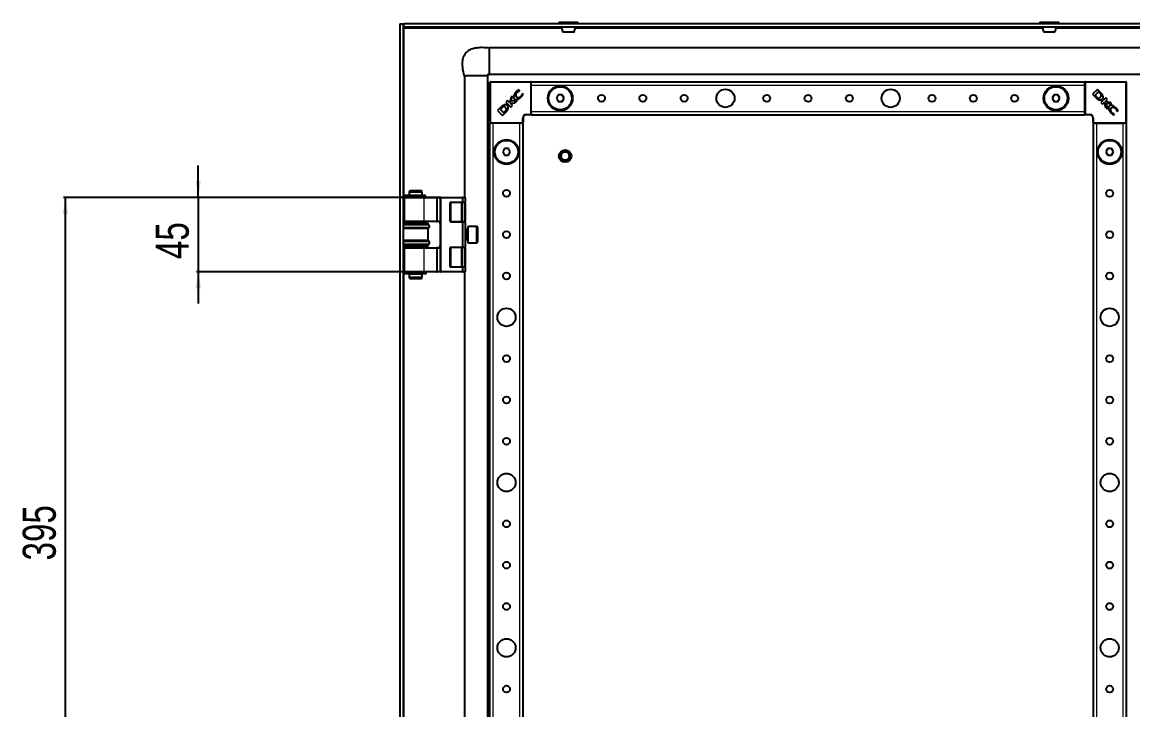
# Model space of a CAD drawing. Header units: millimetres. Extents: x -833 to 2755, y -1229 to 1219.
# Drawn here: x -833 to -161, y 139 to 555 of the extents above; entities that cross this region are included whole.
import ezdxf

# ---------------------------------------------------------------- set-up
doc = ezdxf.new("R2010")
doc.units = ezdxf.units.MM
doc.layers.add('FORMAT', color=7, linetype='Continuous')
doc.styles.add('SLDTEXTSTYLE0', font='TXT', dxfattribs={"width": 0.75})
doc.dimstyles.new('SLDDIMSTYLE0', dxfattribs={"dimtxt": 20, "dimasz": 10, "dimexe": 0, "dimexo": 0.0625, "dimgap": 5, "dimtad": 2, "dimdec": 1, "dimrnd": 1e-09, "dimzin": 12, "dimdsep": 46, "dimtxsty": 'SLDTEXTSTYLE0', "dimsah": 1, "dimcen": 0.09, "dimadec": 0, "dimazin": 3, "dimtfac": 1, "dimtofl": 0, "dimtmove": 0, "dimatfit": 3, "dimfxl": 0, "dimfrac": 2, "dimtolj": 1, "dimtzin": 12, "dimarcsym": 0})
doc.dimstyles.new('SLDDIMSTYLE1', dxfattribs={"dimtxt": 20, "dimasz": 10, "dimexe": 0, "dimexo": 0.0625, "dimgap": 5, "dimtad": 2, "dimdec": 1, "dimrnd": 1e-09, "dimzin": 12, "dimdsep": 46, "dimtxsty": 'SLDTEXTSTYLE0', "dimsah": 1, "dimcen": 0.09, "dimadec": 0, "dimazin": 3, "dimtfac": 1, "dimtmove": 0, "dimatfit": 0, "dimfxl": 0, "dimfrac": 2, "dimtolj": 1, "dimtzin": 12, "dimarcsym": 0})

# ---------------------------------------------------------------- blocks, each defined once
blk = doc.blocks.new('_D_6')
at = {"layer": 'FORMAT'}
for p, q in [((-601.47, 449.38), (-807.65, 449.38)), ((-806.65, 449.38), (-806.65, 54.38)), ((-589.86, 54.38), (-807.65, 54.38))]:
    blk.add_line(p, q, dxfattribs=at)
for points in [[(-806.65, 449.38), (-808.19, 439.38), (-805.11, 439.38)], [(-806.65, 54.38), (-805.11, 64.38), (-808.19, 64.38)]]:
    blk.add_solid(points, dxfattribs=at)
at = {"layer": 'FORMAT', "insert": (-832.43, 229.72), "char_height": 20, "attachment_point": 1, "rotation": 90, "style": 'SLDTEXTSTYLE0'}
blk.add_mtext('395', dxfattribs=at)
blk = doc.blocks.new('_D_10')
at = {"layer": 'FORMAT'}
for p, q in [((-726.16, 449.38), (-726.16, 468.61)), ((-579.47, 449.38), (-727.16, 449.38)), ((-726.16, 449.38), (-726.16, 404.38)), ((-579.47, 404.38), (-727.16, 404.38)), ((-726.16, 404.38), (-726.16, 385.15))]:
    blk.add_line(p, q, dxfattribs=at)
for points in [[(-726.16, 449.38), (-724.62, 459.38), (-727.7, 459.38)], [(-726.16, 404.38), (-727.7, 394.38), (-724.62, 394.38)]]:
    blk.add_solid(points, dxfattribs=at)
at = {"layer": 'FORMAT', "insert": (-751.94, 412.1), "char_height": 20, "attachment_point": 1, "rotation": 90, "style": 'SLDTEXTSTYLE0'}
blk.add_mtext('45', dxfattribs=at)

msp = doc.modelspace()

# ---------------------------------------------------------------- linework, layer by layer
at = {"color": 7, "linetype": 'Continuous', "lineweight": 25}
for p, q in [((-604.16, 554.38), (-604.16, -800.62)), ((-604.16, 554.38), (-602.16, 554.38)), ((-602.16, 554.38), (-602.16, -800.62)), ((-601.86, 552.38), (-601.86, 554.38)), ((-111.46, 554.38), (-601.86, 554.38)), ((-111.46, 552.38), (-601.86, 552.38)), ((-601.56, 551.78), (-601.76, 552.38)), ((-507.91, 555.13), (-507.91, 554.38)), ((-507.66, 555.38), (-496.66, 555.38)), ((-496.41, 554.38), (-496.41, 555.13)), ((-216.91, 555.13), (-216.91, 554.38)), ((-216.66, 555.38), (-208.15, 555.38)), ((-208.15, 555.38), (-205.66, 555.38)), ((-205.41, 554.38), (-205.41, 555.13)), ((-550.16, 539.88), (-550.16, 524.21)), ((-117.16, 539.88), (-550.16, 539.88)), ((-565.16, 522.88), (-565.16, 449.38)), ((-561.88, 522.88), (-564.18, 522.88)), ((-561.73, 522.88), (-561.88, 522.88)), ((-554.59, 522.88), (-561.73, 522.88)), ((-554.53, 522.88), (-554.59, 522.88)), ((-552.14, 522.88), (-554.53, 522.88)), ((-551.27, 522.88), (-552.14, 522.88)), ((-551.16, 522.88), (-551.16, -769.12)), ((-550.16, 523.88), (-125.28, 523.88)), ((-549.66, 494.68), (-549.66, 519.08)), ((-549.36, 519.38), (-524.96, 519.38)), ((-524.66, 519.08), (-524.66, 519.38)), ((-524.66, 519.38), (-189.66, 519.38)), ((-524.66, 519.08), (-524.66, 518.44)), ((-524.66, 517.38), (-524.66, 518.44)), ((-189.66, 519.08), (-189.66, 519.38)), ((-189.66, 518.44), (-189.66, 519.08)), ((-189.66, 517.38), (-189.66, 518.44)), ((-189.36, 519.38), (-164.96, 519.38)), ((-164.66, 519.08), (-164.66, 494.68)), ((-531.72, 513.84), (-532.05, 514.52)), ((-531.86, 513.7), (-531.72, 513.84)), ((-529.91, 512.27), (-530.02, 512.16)), ((-529.66, 511.76), (-529.91, 512.27)), ((-524.66, 501.38), (-524.66, 517.38)), ((-508.31, 511.38), (-509.47, 509.38)), ((-506, 511.38), (-508.31, 511.38)), ((-504.85, 509.38), (-506, 511.38)), ((-208.31, 511.38), (-209.47, 509.38)), ((-206, 511.38), (-208.31, 511.38)), ((-204.85, 509.38), (-206, 511.38)), ((-189.66, 501.38), (-189.66, 517.38)), ((-182.05, 514.73), (-185.01, 511.78)), ((-185.01, 511.78), (-183.12, 509.89)), ((-181.35, 513.21), (-183.53, 511.03)), ((-183.53, 511.03), (-182.85, 510.37)), ((-180.06, 512.74), (-182.05, 514.73)), ((-180.61, 512.49), (-181.35, 513.21)), ((-538.96, 508.04), (-540.01, 506.99)), ((-540.01, 506.99), (-537.05, 504.03)), ((-537.57, 506.65), (-538.96, 508.04)), ((-537.08, 509.92), (-537.57, 506.65)), ((-537.23, 506.33), (-534.57, 506.51)), ((-535.99, 505.09), (-537.23, 506.33)), ((-536.29, 510.71), (-537.08, 509.92)), ((-537.05, 504.03), (-535.99, 505.09)), ((-536.76, 507.62), (-536.29, 510.71)), ((-533.29, 507.79), (-536.76, 507.62)), ((-534.57, 506.51), (-533.29, 507.79)), ((-509.47, 509.38), (-508.31, 507.38)), ((-508.31, 507.38), (-506, 507.38)), ((-506, 507.38), (-504.85, 509.38)), ((-209.47, 509.38), (-208.31, 507.38)), ((-208.31, 507.38), (-206, 507.38)), ((-206, 507.38), (-204.85, 509.38)), ((-183.12, 509.89), (-183.1, 509.87)), ((-177.05, 509.73), (-180.01, 506.77)), ((-180.01, 506.77), (-178.95, 505.71)), ((-178.95, 505.71), (-177.71, 506.96)), ((-177.71, 506.96), (-177.53, 504.3)), ((-177.53, 504.3), (-176.25, 503.01)), ((-177.39, 507.29), (-176, 508.68)), ((-174.12, 506.81), (-177.39, 507.29)), ((-176, 508.68), (-177.05, 509.73)), ((-176.42, 506.48), (-173.33, 506.01)), ((-176.25, 503.01), (-176.42, 506.48)), ((-173.33, 506.01), (-174.12, 506.81)), ((-543.02, 503.98), (-545.01, 501.99)), ((-545.01, 501.99), (-542.05, 499.03)), ((-542.77, 503.43), (-543.49, 502.69)), ((-543.49, 502.69), (-541.31, 500.51)), ((-542.05, 499.03), (-540.16, 500.92)), ((-541.31, 500.51), (-540.65, 501.19)), ((-540.16, 500.92), (-540.14, 500.94)), ((-529.66, 497.38), (-529.66, 494.68)), ((-524.96, 499.38), (-527.66, 499.38)), ((-524.66, 500.33), (-524.66, 501.38)), ((-524.66, 500.33), (-524.66, 499.68)), ((-524.66, 499.38), (-524.66, 499.68)), ((-524.66, 499.38), (-189.66, 499.38)), ((-189.66, 500.33), (-189.66, 501.38)), ((-189.66, 499.68), (-189.66, 500.33)), ((-189.66, 499.38), (-189.66, 499.68)), ((-186.66, 499.38), (-189.36, 499.38)), ((-184.66, 494.68), (-184.66, 497.38)), ((-172.28, 499.38), (-171.77, 499.63)), ((-171.77, 499.63), (-171.88, 499.74)), ((-170.34, 501.58), (-170.2, 501.44)), ((-170.2, 501.44), (-169.52, 501.78)), ((-549.66, -740.62), (-549.66, 494.38)), ((-549.36, 494.38), (-549.66, 494.38)), ((-548.71, 494.38), (-549.36, 494.38)), ((-547.66, 494.38), (-548.71, 494.38)), ((-531.66, 494.38), (-547.66, 494.38)), ((-530.6, 494.38), (-531.66, 494.38)), ((-529.96, 494.38), (-530.6, 494.38)), ((-529.66, 494.38), (-529.96, 494.38)), ((-529.66, -740.62), (-529.66, 494.38)), ((-184.66, 494.38), (-184.66, -740.62)), ((-184.66, 494.38), (-184.36, 494.38)), ((-183.71, 494.38), (-184.36, 494.38)), ((-183.71, 494.38), (-182.66, 494.38)), ((-182.66, 494.38), (-166.66, 494.38)), ((-166.66, 494.38), (-165.6, 494.38)), ((-164.96, 494.38), (-165.6, 494.38)), ((-164.96, 494.38), (-164.66, 494.38)), ((-164.66, 494.38), (-164.66, -740.62)), ((-540.81, 478.88), (-541.97, 476.88)), ((-538.5, 478.88), (-540.81, 478.88)), ((-537.35, 476.88), (-538.5, 478.88)), ((-175.81, 478.88), (-176.97, 476.88)), ((-173.5, 478.88), (-175.81, 478.88)), ((-172.35, 476.88), (-173.5, 478.88)), ((-541.97, 476.88), (-540.81, 474.88)), ((-540.81, 474.88), (-538.5, 474.88)), ((-538.5, 474.88), (-537.35, 476.88)), ((-176.97, 476.88), (-175.81, 474.88)), ((-175.81, 474.88), (-173.5, 474.88)), ((-173.5, 474.88), (-172.35, 476.88)), ((-601.81, 450.58), (-601.81, 449.68)), ((-588.82, 450.58), (-601.81, 450.58)), ((-598.08, 453.63), (-598.66, 452.63)), ((-598.66, 452.63), (-598.66, 450.63)), ((-595.19, 452.63), (-598.66, 452.63)), ((-598.66, 450.63), (-595.19, 450.63)), ((-598.16, 450.63), (-598.16, 450.58)), ((-598.08, 453.63), (-595.11, 453.63)), ((-590.66, 452.63), (-595.19, 452.63)), ((-595.19, 450.63), (-590.66, 450.63)), ((-595.11, 453.63), (-591.24, 453.63)), ((-590.66, 452.63), (-591.24, 453.63)), ((-591.16, 450.58), (-591.16, 450.63)), ((-590.66, 450.63), (-590.66, 452.63)), ((-588.74, 450.58), (-588.82, 450.58)), ((-588.74, 449.68), (-588.74, 450.58)), ((-588.72, 450.58), (-588.74, 450.58)), ((-588.72, 449.68), (-588.72, 450.58)), ((-588.82, 449.68), (-601.81, 449.68)), ((-601.66, 449.18), (-601.66, 435.08)), ((-601.46, 449.38), (-589.85, 449.38)), ((-598.66, 449.63), (-598.66, 449.38)), ((-598.66, 449.63), (-595.19, 449.63)), ((-598.16, 449.68), (-598.16, 449.63)), ((-595.19, 449.63), (-590.66, 449.63)), ((-591.16, 449.63), (-591.16, 449.68)), ((-590.66, 449.38), (-590.66, 449.63)), ((-589.85, 449.38), (-581.96, 449.38)), ((-588.74, 449.68), (-588.82, 449.68)), ((-588.72, 449.68), (-588.74, 449.68)), ((-581.68, 449.38), (-581.96, 449.38)), ((-581.68, 449.38), (-579.46, 449.38)), ((-579.66, 404.58), (-579.66, 449.18)), ((-579.46, 449.38), (-566.24, 449.38)), ((-573.66, 446.08), (-573.66, 434.98)), ((-566.28, 446.38), (-573.36, 446.38)), ((-566.66, 446.08), (-566.66, 434.98)), ((-564.96, 446.38), (-566.28, 446.38)), ((-566.24, 449.38), (-564.86, 449.38)), ((-566.16, 446.68), (-566.16, 449.18)), ((-564.66, 449.18), (-564.66, 446.68)), ((-564.66, 446.08), (-564.66, 446.68)), ((-564.66, 446.08), (-564.66, 434.98)), ((-602.16, 433.88), (-587.16, 433.88)), ((-587.16, 433.28), (-602.16, 433.28)), ((-587.16, 430.48), (-602.16, 430.48)), ((-589.85, 434.88), (-601.46, 434.88)), ((-598.66, 434.88), (-598.66, 433.88)), ((-590.66, 433.88), (-590.66, 434.88)), ((-581.96, 434.88), (-589.85, 434.88)), ((-587.16, 433.28), (-587.16, 433.88)), ((-586.46, 432.6), (-587.16, 433.28)), ((-587.16, 430.48), (-586.46, 431.17)), ((-587.16, 423.28), (-587.16, 430.48)), ((-581.96, 434.88), (-581.68, 434.88)), ((-581.16, 434.88), (-581.68, 434.88)), ((-573.36, 434.68), (-566.28, 434.68)), ((-566.28, 434.68), (-564.96, 434.68)), ((-566.16, 419.38), (-566.16, 434.38)), ((-564.66, 434.38), (-564.66, 434.98)), ((-564.66, 434.38), (-564.66, 419.38)), ((-557.76, 431.88), (-563.16, 431.88)), ((-563.16, 431.88), (-563.16, 421.88)), ((-557.16, 431.28), (-557.16, 422.48)), ((-563.41, 429.88), (-564.66, 429.88)), ((-564.66, 423.88), (-563.41, 423.88)), ((-587.16, 423.28), (-602.16, 423.28)), ((-587.16, 420.48), (-602.16, 420.48)), ((-602.16, 419.88), (-587.16, 419.88)), ((-601.66, 418.68), (-601.66, 404.58)), ((-601.46, 418.88), (-589.85, 418.88)), ((-598.66, 419.88), (-598.66, 418.88)), ((-590.66, 418.88), (-590.66, 419.88)), ((-589.85, 418.88), (-581.96, 418.88)), ((-586.46, 422.6), (-587.16, 423.28)), ((-587.16, 420.48), (-586.46, 421.17)), ((-587.16, 419.88), (-587.16, 420.48)), ((-581.68, 418.88), (-581.96, 418.88)), ((-581.68, 418.88), (-581.16, 418.88)), ((-573.66, 418.78), (-573.66, 407.68)), ((-566.28, 419.08), (-573.36, 419.08)), ((-566.66, 418.78), (-566.66, 407.68)), ((-564.96, 419.08), (-566.28, 419.08)), ((-564.66, 418.78), (-564.66, 419.38)), ((-564.66, 418.78), (-564.66, 407.68)), ((-563.16, 421.88), (-557.76, 421.88)), ((-601.81, 404.08), (-601.81, 403.18)), ((-588.34, 404.08), (-601.81, 404.08)), ((-589.85, 404.38), (-601.46, 404.38)), ((-598.66, 404.38), (-598.66, 404.13)), ((-598.66, 404.13), (-595.19, 404.13)), ((-598.16, 404.13), (-598.16, 404.08)), ((-595.19, 404.13), (-590.66, 404.13)), ((-591.16, 404.08), (-591.16, 404.13)), ((-590.66, 404.13), (-590.66, 404.38)), ((-581.96, 404.38), (-589.85, 404.38)), ((-588.29, 404.08), (-588.34, 404.08)), ((-588.29, 403.18), (-588.29, 404.08)), ((-581.96, 404.38), (-581.68, 404.38)), ((-579.46, 404.38), (-581.68, 404.38)), ((-566.24, 404.38), (-579.46, 404.38)), ((-573.36, 407.38), (-566.28, 407.38)), ((-566.28, 407.38), (-564.96, 407.38)), ((-564.86, 404.38), (-566.24, 404.38)), ((-566.16, 404.58), (-566.16, 407.08)), ((-565.16, 404.38), (-565.16, 99.38)), ((-564.66, 407.08), (-564.66, 407.68)), ((-564.66, 407.08), (-564.66, 404.58)), ((-588.34, 403.18), (-601.81, 403.18)), ((-598.66, 403.13), (-598.66, 401.13)), ((-598.66, 403.13), (-595.19, 403.13)), ((-598.66, 401.13), (-598.08, 400.13)), ((-598.66, 401.13), (-590.66, 401.13)), ((-598.16, 403.18), (-598.16, 403.13)), ((-591.24, 400.13), (-598.08, 400.13)), ((-595.19, 403.13), (-590.66, 403.13)), ((-591.24, 400.13), (-590.66, 401.13)), ((-591.16, 403.13), (-591.16, 403.18)), ((-590.66, 401.13), (-590.66, 403.13)), ((-588.29, 403.18), (-588.34, 403.18))]:
    msp.add_line(p, q, dxfattribs=at)
at = {"color": 8, "linetype": 'Continuous', "lineweight": 18}
for p, q in [((-601.56, 450.58), (-601.56, 551.78)), ((-601.56, 551.78), (-506.13, 551.78)), ((-496.41, 555.13), (-507.91, 555.13)), ((-498.19, 551.78), (-215.13, 551.78)), ((-208.01, 555.13), (-216.91, 555.13)), ((-205.41, 555.13), (-208.01, 555.13)), ((-207.19, 551.78), (-111.76, 551.78)), ((-549.36, 519.08), (-549.66, 519.08)), ((-549.36, 519.08), (-549.36, 519.38)), ((-549.36, 519.08), (-549.36, 494.68)), ((-524.96, 519.08), (-549.36, 519.08)), ((-524.96, 519.38), (-524.96, 519.08)), ((-524.96, 499.68), (-524.96, 519.08)), ((-524.66, 519.08), (-524.96, 519.08)), ((-189.36, 519.08), (-189.66, 519.08)), ((-189.36, 519.08), (-189.36, 519.38)), ((-189.36, 519.08), (-189.36, 499.68)), ((-164.96, 519.08), (-189.36, 519.08)), ((-164.96, 519.08), (-164.96, 519.38)), ((-164.96, 494.68), (-164.96, 519.08)), ((-164.96, 519.08), (-164.66, 519.08)), ((-524.66, 517.38), (-189.66, 517.38)), ((-529.96, 494.68), (-529.96, 497.38)), ((-529.66, 497.38), (-529.96, 497.38)), ((-527.66, 499.68), (-524.96, 499.68)), ((-527.66, 499.38), (-527.66, 499.68)), ((-524.96, 499.68), (-524.96, 499.38)), ((-524.66, 499.68), (-524.96, 499.68)), ((-524.66, 501.38), (-189.66, 501.38)), ((-189.36, 499.68), (-189.66, 499.68)), ((-189.36, 499.68), (-186.66, 499.68)), ((-189.36, 499.38), (-189.36, 499.68)), ((-186.66, 499.38), (-186.66, 499.68)), ((-184.66, 497.38), (-184.36, 497.38)), ((-184.36, 497.38), (-184.36, 494.68)), ((-549.36, 494.68), (-549.66, 494.68)), ((-549.36, 494.68), (-529.96, 494.68)), ((-549.36, 494.68), (-549.36, 494.38)), ((-547.66, -740.62), (-547.66, 494.38)), ((-531.66, -740.62), (-531.66, 494.38)), ((-529.96, 494.68), (-529.96, 494.38)), ((-529.66, 494.68), (-529.96, 494.68)), ((-184.36, 494.68), (-184.66, 494.68)), ((-184.36, 494.68), (-164.96, 494.68)), ((-184.36, 494.38), (-184.36, 494.68)), ((-182.66, 494.38), (-182.66, -740.62)), ((-166.66, 494.38), (-166.66, -740.62)), ((-164.96, 494.38), (-164.96, 494.68)), ((-164.66, 494.68), (-164.96, 494.68)), ((-588.82, 449.68), (-588.82, 450.58)), ((-589.71, 449.18), (-601.66, 449.18)), ((-601.56, 449.36), (-601.56, 449.68)), ((-589.71, 449.18), (-589.71, 435.08)), ((-581.82, 449.18), (-589.71, 449.18)), ((-581.82, 435.08), (-581.82, 449.18)), ((-581.68, 449.18), (-581.82, 449.18)), ((-581.68, 449.18), (-581.68, 449.38)), ((-581.68, 449.18), (-581.68, 435.08)), ((-579.66, 449.18), (-581.68, 449.18)), ((-579.66, 449.18), (-579.46, 449.18)), ((-579.46, 449.38), (-579.46, 449.18)), ((-579.46, 449.18), (-579.46, 404.58)), ((-566.16, 449.18), (-579.46, 449.18)), ((-573.96, 434.98), (-573.96, 446.08)), ((-573.96, 446.08), (-573.66, 446.08)), ((-573.66, 446.08), (-573.36, 446.08)), ((-573.36, 446.68), (-566.16, 446.68)), ((-573.36, 446.68), (-573.36, 446.38)), ((-573.36, 446.38), (-573.36, 446.08)), ((-566.96, 446.08), (-573.36, 446.08)), ((-573.36, 446.08), (-573.36, 434.98)), ((-566.96, 446.38), (-566.96, 446.08)), ((-566.96, 446.08), (-566.66, 446.08)), ((-566.96, 434.98), (-566.96, 446.08)), ((-566.66, 446.08), (-566.36, 446.08)), ((-566.36, 446.38), (-566.36, 446.08)), ((-564.96, 446.08), (-566.36, 446.08)), ((-566.36, 446.08), (-566.36, 434.98)), ((-564.66, 449.18), (-566.16, 449.18)), ((-566.16, 446.68), (-564.66, 446.68)), ((-564.96, 446.38), (-564.96, 446.08)), ((-564.66, 446.08), (-564.96, 446.08)), ((-564.96, 434.98), (-564.96, 446.08)), ((-586.46, 432.6), (-602.16, 432.6)), ((-586.46, 431.17), (-602.16, 431.17)), ((-601.66, 435.08), (-589.71, 435.08)), ((-601.56, 433.88), (-601.56, 434.91)), ((-589.71, 435.08), (-581.82, 435.08)), ((-581.68, 435.08), (-581.82, 435.08)), ((-581.68, 434.88), (-581.68, 435.08)), ((-581.68, 435.08), (-581.16, 435.08)), ((-581.16, 434.88), (-581.16, 435.08)), ((-573.66, 434.98), (-573.96, 434.98)), ((-573.36, 434.98), (-573.66, 434.98)), ((-573.36, 434.98), (-566.96, 434.98)), ((-573.36, 434.98), (-573.36, 434.68)), ((-573.36, 434.68), (-573.36, 434.38)), ((-566.16, 434.38), (-573.36, 434.38)), ((-566.96, 434.98), (-566.96, 434.68)), ((-566.66, 434.98), (-566.96, 434.98)), ((-566.36, 434.98), (-566.66, 434.98)), ((-566.36, 434.98), (-564.96, 434.98)), ((-566.36, 434.98), (-566.36, 434.68)), ((-564.66, 434.38), (-566.16, 434.38)), ((-564.96, 434.98), (-564.96, 434.68)), ((-564.96, 434.98), (-564.66, 434.98)), ((-557.76, 421.88), (-557.76, 431.88)), ((-563.41, 426.88), (-563.41, 429.88)), ((-563.41, 423.88), (-563.41, 426.88)), ((-586.46, 422.6), (-602.16, 422.6)), ((-586.46, 421.17), (-602.16, 421.17)), ((-589.71, 418.68), (-601.66, 418.68)), ((-601.56, 418.86), (-601.56, 419.88)), ((-589.71, 418.68), (-589.71, 404.58)), ((-581.82, 418.68), (-589.71, 418.68)), ((-581.82, 404.58), (-581.82, 418.68)), ((-581.82, 418.68), (-581.68, 418.68)), ((-581.68, 418.68), (-581.68, 418.88)), ((-581.68, 418.68), (-581.68, 404.58)), ((-581.16, 418.68), (-581.68, 418.68)), ((-581.16, 418.68), (-581.16, 418.88)), ((-573.96, 407.68), (-573.96, 418.78)), ((-573.96, 418.78), (-573.66, 418.78)), ((-573.66, 418.78), (-573.36, 418.78)), ((-573.36, 419.38), (-566.16, 419.38)), ((-573.36, 419.08), (-573.36, 419.38)), ((-573.36, 419.08), (-573.36, 418.78)), ((-566.96, 418.78), (-573.36, 418.78)), ((-573.36, 418.78), (-573.36, 407.68)), ((-566.96, 419.08), (-566.96, 418.78)), ((-566.96, 418.78), (-566.66, 418.78)), ((-566.96, 407.68), (-566.96, 418.78)), ((-566.66, 418.78), (-566.36, 418.78)), ((-566.36, 418.78), (-566.36, 419.08)), ((-564.96, 418.78), (-566.36, 418.78)), ((-566.36, 418.78), (-566.36, 407.68)), ((-566.16, 419.38), (-564.66, 419.38)), ((-564.96, 418.78), (-564.96, 419.08)), ((-564.96, 418.78), (-564.66, 418.78)), ((-564.96, 407.68), (-564.96, 418.78)), ((-601.66, 404.58), (-589.71, 404.58)), ((-601.56, 404.08), (-601.56, 404.41)), ((-589.71, 404.58), (-581.82, 404.58)), ((-588.34, 403.18), (-588.34, 404.08)), ((-581.82, 404.58), (-581.68, 404.58)), ((-581.68, 404.38), (-581.68, 404.58)), ((-581.68, 404.58), (-579.66, 404.58)), ((-579.46, 404.58), (-579.66, 404.58)), ((-579.46, 404.58), (-566.16, 404.58)), ((-579.46, 404.58), (-579.46, 404.38)), ((-573.96, 407.68), (-573.66, 407.68)), ((-573.66, 407.68), (-573.36, 407.68)), ((-573.36, 407.68), (-566.96, 407.68)), ((-573.36, 407.68), (-573.36, 407.38)), ((-573.36, 407.08), (-573.36, 407.38)), ((-566.16, 407.08), (-573.36, 407.08)), ((-566.96, 407.68), (-566.96, 407.38)), ((-566.96, 407.68), (-566.66, 407.68)), ((-566.66, 407.68), (-566.36, 407.68)), ((-566.36, 407.38), (-566.36, 407.68)), ((-566.36, 407.68), (-564.96, 407.68)), ((-564.66, 407.08), (-566.16, 407.08)), ((-566.16, 404.58), (-564.66, 404.58)), ((-564.96, 407.38), (-564.96, 407.68)), ((-564.96, 407.68), (-564.66, 407.68)), ((-601.56, 100.58), (-601.56, 403.18))]:
    msp.add_line(p, q, dxfattribs=at)
at = {"color": 7, "linetype": 'Continuous', "lineweight": 25}
for centre, radius in [((-507.16, 509.38), 7.5), ((-507.16, 509.38), 7), ((-482.16, 509.38), 2.1), ((-457.16, 509.38), 2.1), ((-432.16, 509.38), 2.1), ((-407.16, 509.38), 5.5), ((-382.16, 509.38), 2.1), ((-357.16, 509.38), 2.1), ((-332.16, 509.38), 2.1), ((-307.16, 509.38), 5.5), ((-282.16, 509.38), 2.1), ((-257.16, 509.38), 2.1), ((-232.16, 509.38), 2.1), ((-207.16, 509.38), 7.5), ((-207.16, 509.38), 7), ((-539.66, 476.88), 7.5), ((-174.66, 476.88), 7.5), ((-539.66, 476.88), 7), ((-504.16, 474.38), 3.75), ((-504.16, 474.38), 3), ((-174.66, 476.88), 7), ((-504.16, 474.38), 2.5), ((-539.66, 451.88), 2.1), ((-174.66, 451.88), 2.1), ((-539.66, 426.88), 2.1), ((-174.66, 426.88), 2.1), ((-539.66, 401.88), 2.1), ((-174.66, 401.88), 2.1), ((-539.66, 376.88), 5.5), ((-174.66, 376.88), 5.5), ((-539.66, 351.88), 2.1), ((-174.66, 351.88), 2.1), ((-539.66, 326.88), 2.1), ((-174.66, 326.88), 2.1), ((-539.66, 301.88), 2.1), ((-174.66, 301.88), 2.1), ((-539.66, 276.88), 5.5), ((-174.66, 276.88), 5.5), ((-539.66, 251.88), 2.1), ((-174.66, 251.88), 2.1), ((-539.66, 226.88), 2.1), ((-174.66, 226.88), 2.1), ((-539.66, 201.88), 2.1), ((-174.66, 201.88), 2.1), ((-539.66, 176.88), 5.5), ((-174.66, 176.88), 5.5), ((-539.66, 151.88), 2.1), ((-174.66, 151.88), 2.1)]:
    msp.add_circle(centre, radius, dxfattribs=at)
for centre, radius, start, end in [((-507.66, 555.13), 0.25, 90, 180), ((-496.66, 555.13), 0.25, 0, 90), ((-216.66, 555.13), 0.25, 90, 180), ((-205.66, 555.13), 0.25, 0, 90), ((-505.27, 549.88), 0.5, 195.31604, 270.02276), ((-499.05, 549.88), 0.5, 269.99815, 345.40011), ((-214.27, 549.88), 0.5, 195.24646, 270.04596), ((-208.05, 549.88), 0.5, 269.96367, 344.83397), ((-549.36, 519.08), 0.3, 90, 180), ((-524.96, 519.08), 0.3, 0, 90), ((-189.36, 519.08), 0.3, 90, 180), ((-164.96, 519.08), 0.3, 0, 90), ((-532.15, 511.39), 1.97, 128.45405, 215.887), ((-185.08, 508.31), 6.12, 36.98881, 43.07444), ((-183.27, 509.08), 4.87, 20.34448, 48.77765), ((-539.36, 500.77), 4.87, 110.34448, 138.77765), ((-532.58, 511.79), 1.94, 233.30966, 322.34638), ((-538.58, 498.96), 6.12, 126.98881, 133.07444), ((-527.66, 497.38), 2, 90, 180), ((-524.96, 499.68), 0.3, 270, 0), ((-189.36, 499.68), 0.3, 180, 270), ((-186.66, 497.38), 2, 0, 90), ((-172.25, 502.31), 1.94, 143.30966, 232.34638), ((-172.65, 501.87), 1.97, 38.45405, 125.887), ((-549.36, 494.68), 0.3, 180, 270), ((-529.96, 494.68), 0.3, 270, 0), ((-184.36, 494.68), 0.3, 180, 270), ((-164.96, 494.68), 0.3, 270, 0), ((-601.46, 449.18), 0.2, 90, 180), ((-579.46, 449.18), 0.2, 90, 180), ((-573.36, 446.08), 0.3, 90, 180), ((-566.36, 446.08), 0.3, 90, 180), ((-564.96, 446.68), 0.3, 270, 0), ((-564.86, 449.18), 0.2, 0, 90), ((-601.46, 435.08), 0.2, 180, 270), ((-587.16, 431.88), 1, 314.427, 45.573), ((-581.16, 433.38), 1.5, 0, 90), ((-573.36, 434.98), 0.3, 180, 270), ((-566.36, 434.98), 0.3, 180, 270), ((-564.96, 434.38), 0.3, 0, 90), ((-563.41, 430.13), 0.25, 270, 0), ((-557.76, 431.28), 0.6, 0, 90), ((-563.41, 423.63), 0.25, 0, 90), ((-601.46, 418.68), 0.2, 90, 180), ((-587.16, 421.88), 1, 314.427, 45.573), ((-581.16, 420.38), 1.5, 270, 0), ((-573.36, 418.78), 0.3, 90, 180), ((-566.36, 418.78), 0.3, 90, 180), ((-564.96, 419.38), 0.3, 270, 0), ((-557.76, 422.48), 0.6, 270, 0), ((-601.46, 404.58), 0.2, 180, 270), ((-579.46, 404.58), 0.2, 180, 270), ((-573.36, 407.68), 0.3, 180, 270), ((-566.36, 407.68), 0.3, 180, 270), ((-564.96, 407.08), 0.3, 0, 90), ((-564.86, 404.58), 0.2, 270, 0)]:
    msp.add_arc(centre, radius, start, end, dxfattribs=at)
at = {"color": 8, "linetype": 'Continuous', "lineweight": 18}
for centre, radius, start, end in [((-527.66, 497.38), 2.3, 90, 180), ((-186.66, 497.38), 2.3, 0, 90), ((-589.89, 449.21), 0.179, 351.95053, 78.57825), ((-581.99, 449.21), 0.179, 351.95053, 78.57825), ((-573.36, 446.08), 0.6, 90, 180), ((-589.89, 435.06), 0.179, 281.42175, 8.04947), ((-581.99, 435.06), 0.179, 281.42175, 8.04947), ((-581.16, 433.38), 1.7, 28.07249, 90), ((-573.36, 434.98), 0.6, 180, 270), ((-589.89, 418.71), 0.179, 351.95053, 78.57825), ((-581.99, 418.71), 0.179, 351.95053, 78.57825), ((-581.16, 420.38), 1.7, 270, 331.92751), ((-573.36, 418.78), 0.6, 90, 180), ((-589.89, 404.56), 0.179, 281.42175, 8.04947), ((-581.99, 404.56), 0.179, 281.42175, 8.04947), ((-573.36, 407.68), 0.6, 180, 270)]:
    msp.add_arc(centre, radius, start, end, dxfattribs=at)
at = {"color": 7, "linetype": 'Continuous', "lineweight": 25}
for centre, major_axis, start_param, end_param in [((-566.28, 446.68), (0, 0.3), 3.141593, 4.712389), ((-566.24, 449.18), (0, 0.2), 4.712389, 6.283185), ((-566.28, 434.38), (0, 0.3), 4.712389, 6.283185), ((-566.28, 419.38), (0, 0.3), 3.141593, 4.712389), ((-566.28, 407.08), (0, 0.3), 4.712389, 6.283185), ((-566.24, 404.58), (0, 0.2), 3.141593, 4.712389)]:
    msp.add_ellipse(centre, major_axis=major_axis, ratio=0.414214, start_param=start_param, end_param=end_param, dxfattribs=at)
for points, knots in [([(-601.86, 552.68), (-601.89, 552.76), (-602, 553.08), (-602.12, 553.65), (-602.15, 554.14), (-602.16, 554.38)], [0, 0, 0, 0, 0.141742, 0.566203, 1, 1, 1, 1]), ([(-506.18, 552.38), (-506.18, 552.25), (-506.16, 551.34), (-505.94, 550.47), (-505.75, 549.73)], [0, 0, 0, 0, 0.14185, 1, 1, 1, 1]), ([(-498.57, 549.73), (-498.38, 550.47), (-498.16, 551.34), (-498.14, 552.25), (-498.14, 552.38)], [0, 0, 0, 0, 0.85815, 1, 1, 1, 1]), ([(-215.18, 552.38), (-215.18, 552.25), (-215.16, 551.34), (-214.94, 550.47), (-214.75, 549.73)], [0, 0, 0, 0, 0.14185, 1, 1, 1, 1]), ([(-207.57, 549.73), (-207.38, 550.47), (-207.16, 551.34), (-207.14, 552.25), (-207.14, 552.38)], [0, 0, 0, 0, 0.8581504, 1, 1, 1, 1]), ([(-503.86, 549.38), (-504.05, 549.38), (-504.52, 549.38), (-505.07, 549.38), (-505.19, 549.38), (-505.26, 549.38)], [0, 0, 0, 0, 0.256553, 0.627981, 1, 1, 1, 1]), ([(-499.05, 549.38), (-499.09, 549.38), (-499.17, 549.38), (-499.73, 549.38), (-500.53, 549.38), (-501.53, 549.38), (-502.59, 549.38), (-503.38, 549.38), (-503.77, 549.38), (-503.86, 549.38)], [0, 0, 0, 0, 0.158514, 0.317278, 0.475863, 0.634247, 0.792477, 0.950708, 1, 1, 1, 1]), ([(-208.08, 549.38), (-208.07, 549.38), (-208.03, 549.38), (-208.31, 549.38), (-208.83, 549.38), (-209.55, 549.38), (-210.4, 549.38), (-211.46, 549.38), (-212.49, 549.38), (-213.37, 549.38), (-213.98, 549.38), (-214.28, 549.38), (-214.24, 549.38), (-214.23, 549.38)], [0, 0, 0, 0, 0.03384, 0.141254, 0.248698, 0.315774, 0.423314, 0.530846, 0.63821, 0.745706, 0.853372, 0.960917, 1, 1, 1, 1]), ([(-565.16, 522.88), (-565.56, 524.56), (-566.3, 527.6), (-566.39, 531.91), (-565.42, 535.47), (-563.37, 537.92), (-560.73, 539.34), (-557.71, 540.08), (-554.11, 540.29), (-551.54, 540.02), (-550.16, 539.88)], [0, 0, 0, 0, 0.176067, 0.318225, 0.435596, 0.543482, 0.633889, 0.737152, 0.858183, 1, 1, 1, 1]), ([(-551.19, 522.88), (-551.18, 523.02), (-551.15, 523.26), (-551.02, 523.46), (-550.9, 523.55), (-550.85, 523.66), (-550.83, 523.73), (-550.81, 523.78), (-550.8, 523.82), (-550.78, 523.86), (-550.75, 523.9), (-550.69, 523.95), (-550.57, 524.02), (-550.38, 524.05), (-550.24, 524.05), (-550.16, 524.04)], [0, 0, 0, 0, 0.233411, 0.418546, 0.549351, 0.595026, 0.631329, 0.647111, 0.661994, 0.676639, 0.691742, 0.725563, 0.766794, 0.872627, 1, 1, 1, 1]), ([(-550.16, 523.88), (-550.38, 523.73), (-550.78, 523.47), (-551.04, 523.06), (-551.16, 522.88)], [0, 0, 0, 0, 0.556114, 1, 1, 1, 1]), ([(-533.79, 513.29), (-534.12, 512.92), (-534.73, 512.22), (-535.28, 511.05), (-535.42, 510.11), (-535.27, 509.47), (-535.08, 509.24), (-534.99, 509.12)], [0, 0, 0, 0, 0.315674, 0.58952, 0.813199, 0.909026, 1, 1, 1, 1]), ([(-532.05, 514.52), (-532.39, 514.34), (-533.02, 514), (-533.55, 513.51), (-533.79, 513.29)], [0, 0, 0, 0, 0.5368, 1, 1, 1, 1]), ([(-533.37, 512.93), (-533.11, 513.15), (-532.67, 513.52), (-532.1, 513.65), (-531.86, 513.7)], [0, 0, 0, 0, 0.579608, 1, 1, 1, 1]), ([(-530.02, 512.16), (-530.16, 511.84), (-530.43, 511.27), (-530.85, 510.81), (-531.05, 510.6)], [0, 0, 0, 0, 0.547643, 1, 1, 1, 1]), ([(-530.76, 510.24), (-530.52, 510.51), (-530.09, 510.97), (-529.79, 511.52), (-529.66, 511.76)], [0, 0, 0, 0, 0.577653, 1, 1, 1, 1]), ([(-181.77, 508.73), (-181.57, 508.62), (-181.18, 508.42), (-180.55, 508.3), (-179.95, 508.34), (-179.42, 508.54), (-178.98, 508.9), (-178.69, 509.41), (-178.58, 510.07), (-178.66, 510.53), (-178.7, 510.78)], [0, 0, 0, 0, 0.138091, 0.265455, 0.384013, 0.496103, 0.605759, 0.71979, 0.847662, 1, 1, 1, 1]), ([(-180.28, 510), (-180.18, 510.1), (-180.02, 510.28), (-179.84, 510.55), (-179.74, 510.83), (-179.74, 511.15), (-179.9, 511.55), (-180.08, 511.84), (-180.19, 511.99)], [0, 0, 0, 0, 0.176808, 0.319231, 0.43938, 0.552395, 0.749205, 1, 1, 1, 1]), ([(-540.28, 503.76), (-540.38, 503.86), (-540.55, 504.02), (-540.83, 504.2), (-541.1, 504.3), (-541.43, 504.3), (-541.83, 504.14), (-542.11, 503.96), (-542.27, 503.85)], [0, 0, 0, 0, 0.176808, 0.319231, 0.43938, 0.552395, 0.749205, 1, 1, 1, 1]), ([(-539.01, 502.27), (-538.9, 502.47), (-538.69, 502.86), (-538.58, 503.49), (-538.61, 504.09), (-538.82, 504.62), (-539.18, 505.06), (-539.69, 505.35), (-540.35, 505.46), (-540.8, 505.38), (-541.05, 505.34)], [0, 0, 0, 0, 0.138091, 0.265455, 0.384013, 0.496103, 0.605759, 0.71979, 0.847662, 1, 1, 1, 1]), ([(-534.99, 509.12), (-534.83, 508.98), (-534.5, 508.7), (-533.8, 508.54), (-532.92, 508.67), (-531.85, 509.23), (-531.16, 509.87), (-530.76, 510.24)], [0, 0, 0, 0, 0.130532, 0.266031, 0.423997, 0.666819, 1, 1, 1, 1]), ([(-183.1, 509.87), (-183.03, 509.79), (-182.87, 509.64), (-182.7, 509.49), (-182.62, 509.41)], [0, 0, 0, 0, 0.486421, 1, 1, 1, 1]), ([(-182.85, 510.37), (-182.65, 510.18), (-182.29, 509.83), (-181.75, 509.51), (-181.3, 509.44), (-180.96, 509.51), (-180.6, 509.7), (-180.39, 509.9), (-180.28, 510)], [0, 0, 0, 0, 0.274676, 0.503042, 0.607381, 0.716579, 0.843412, 1, 1, 1, 1]), ([(-182.62, 509.41), (-182.47, 509.28), (-182.2, 509.03), (-181.91, 508.82), (-181.77, 508.73)], [0, 0, 0, 0, 0.55183, 1, 1, 1, 1]), ([(-174.92, 504.72), (-175.06, 504.55), (-175.34, 504.22), (-175.5, 503.52), (-175.37, 502.65), (-174.81, 501.57), (-174.17, 500.88), (-173.8, 500.49)], [0, 0, 0, 0, 0.130532, 0.266031, 0.423997, 0.666819, 1, 1, 1, 1]), ([(-170.75, 503.51), (-171.12, 503.84), (-171.82, 504.46), (-172.99, 505.01), (-173.93, 505.15), (-174.57, 504.99), (-174.8, 504.81), (-174.92, 504.72)], [0, 0, 0, 0, 0.3156741, 0.5895198, 0.8131992, 0.9090264, 1, 1, 1, 1]), ([(-540.65, 501.19), (-540.46, 501.39), (-540.11, 501.75), (-539.78, 502.29), (-539.72, 502.74), (-539.79, 503.08), (-539.98, 503.44), (-540.17, 503.65), (-540.28, 503.76)], [0, 0, 0, 0, 0.274676, 0.503042, 0.607381, 0.716579, 0.843412, 1, 1, 1, 1]), ([(-540.14, 500.94), (-540.07, 501.01), (-539.91, 501.17), (-539.76, 501.34), (-539.69, 501.42)], [0, 0, 0, 0, 0.486421, 1, 1, 1, 1]), ([(-539.69, 501.42), (-539.55, 501.57), (-539.31, 501.84), (-539.1, 502.13), (-539.01, 502.27)], [0, 0, 0, 0, 0.5518299, 1, 1, 1, 1]), ([(-173.8, 500.49), (-173.53, 500.24), (-173.07, 499.81), (-172.52, 499.51), (-172.28, 499.38)], [0, 0, 0, 0, 0.5776526, 1, 1, 1, 1]), ([(-171.88, 499.74), (-172.2, 499.89), (-172.77, 500.15), (-173.23, 500.58), (-173.44, 500.77)], [0, 0, 0, 0, 0.547643, 1, 1, 1, 1]), ([(-171.11, 503.1), (-170.89, 502.84), (-170.52, 502.39), (-170.39, 501.82), (-170.34, 501.58)], [0, 0, 0, 0, 0.5796082, 1, 1, 1, 1]), ([(-169.52, 501.78), (-169.7, 502.12), (-170.04, 502.75), (-170.53, 503.27), (-170.75, 503.51)], [0, 0, 0, 0, 0.5368, 1, 1, 1, 1])]:
    msp.add_open_spline(points, degree=3, knots=knots, dxfattribs=at)
for points in [[(-601.86, 552.38), (-601.83, 552.37), (-601.78, 552.35), (-601.71, 552.22), (-601.63, 552.02), (-601.58, 551.86), (-601.56, 551.78)], [(-565.16, 522.88), (-565.12, 522.88), (-565.03, 522.88), (-564.46, 522.88), (-564.18, 522.88)]]:
    msp.add_open_spline(points, degree=3, dxfattribs=at)
at = {"color": 8, "linetype": 'Continuous', "lineweight": 18}
for points, knots in [([(-505.72, 549.76), (-505.73, 549.76), (-505.79, 549.76), (-505.48, 549.76), (-504.9, 549.76), (-504.35, 549.76), (-504.13, 549.76)], [0, 0, 0, 0, 0.083271, 0.424284, 0.764725, 1, 1, 1, 1]), ([(-504.13, 549.76), (-504.02, 549.76), (-503.57, 549.76), (-503.05, 549.76), (-502.25, 549.76), (-501.43, 549.76), (-500.29, 549.76), (-499.34, 549.76), (-498.75, 549.76), (-498.5, 549.76), (-498.57, 549.76), (-498.57, 549.76)], [0, 0, 0, 0, 0.048751, 0.204942, 0.205393, 0.362034, 0.518827, 0.675799, 0.832923, 0.989778, 1, 1, 1, 1]), ([(-214.71, 549.76), (-214.72, 549.76), (-214.77, 549.76), (-214.42, 549.76), (-213.72, 549.76), (-212.7, 549.76), (-211.51, 549.76), (-210.28, 549.76), (-209.3, 549.76), (-208.47, 549.76), (-207.87, 549.76), (-207.54, 549.76), (-207.59, 549.76), (-207.61, 549.76)], [0, 0, 0, 0, 0.038891, 0.14638, 0.253973, 0.361383, 0.468681, 0.576165, 0.683665, 0.750707, 0.858068, 0.965424, 1, 1, 1, 1])]:
    msp.add_open_spline(points, degree=3, knots=knots, dxfattribs=at)

# ---------------------------------------------------------------- dimensions: what is measured, and where the dimension line sits
at = {"layer": 'FORMAT'}
for base, p1, p2, dimstyle, picture, middle in [((-726.16, 404.38), (-579.46, 449.38), (-579.46, 404.38), 'SLDDIMSTYLE1', '_D_10', (-726.16, 426.88)), ((-806.65, 54.38), (-601.46, 449.38), (-589.85, 54.38), 'SLDDIMSTYLE0', '_D_6', (-806.65, 251.88))]:
    dim = msp.add_linear_dim(base=base, p1=p1, p2=p2, angle=90, dimstyle=dimstyle, dxfattribs=at)
    dim.commit()
    dim.dimension.update_dxf_attribs({"geometry": picture, "text_midpoint": middle, "dimtype": 160})

doc.saveas('drawing.dxf')
